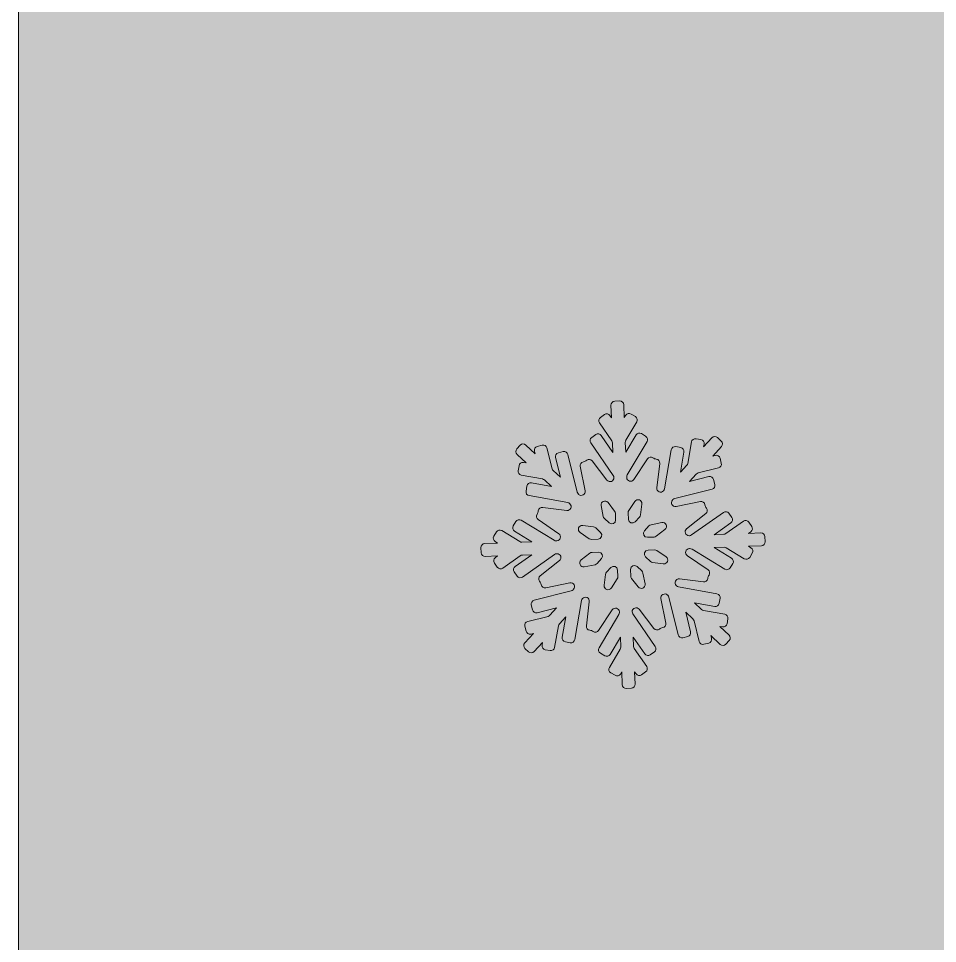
# Model space of a CAD drawing. Header units: millimetres. Extents: x 23 to 212, y -113 to -9.
# Drawn here: x 132.99 to 145.84, y -73.47 to -60.53 of the extents above; entities that cross this region are included whole.
import ezdxf

# ---------------------------------------------------------------- set-up
doc = ezdxf.new("R2010")
doc.units = ezdxf.units.MM
doc.header["$MEASUREMENT"] = 0
doc.layers.add('engraving', color=7, linetype='Continuous')
doc.layers.add('Layer 1', color=7, linetype='Continuous')

msp = doc.modelspace()

# ---------------------------------------------------------------- hatches: boundary and pattern name
at = {"layer": 'Layer 1'}
h = msp.add_hatch(color=2, dxfattribs=at)
h.dxf.hatch_style = 2
edge = h.paths.add_edge_path()
edge.add_spline(control_points=[(210.685, -79.288), (209.529, -76.47), (207.704, -73.987), (205.211, -71.837), (202.717, -69.689), (199.483, -68.006), (195.51, -66.789), (200.456, -65.005), (204.086, -62.492), (206.397, -59.247), (208.708, -56.004), (209.863, -52.435), (209.863, -48.543), (209.863, -41.326), (206.457, -35.852), (199.645, -32.121), (194.6, -29.33), (188.336, -27.699), (180.863, -27.224), (180.863, -27.224), (180.863, -24.792), (180.863, -24.792), (180.863, -22.224), (178.859, -20.106), (176.338, -19.914), (177.843, -18.799), (178.823, -17.016), (178.823, -14.999), (178.823, -11.618), (176.082, -8.878), (172.702, -8.878), (169.321, -8.878), (166.581, -11.618), (166.581, -14.999), (166.581, -17.016), (167.561, -18.799), (169.066, -19.914), (166.545, -20.106), (164.541, -22.224), (164.541, -24.792), (164.541, -24.792), (164.541, -27.073), (164.541, -27.073), (164.541, -27.073), (132.986, -27.073), (132.986, -27.073), (132.986, -27.073), (132.986, -112.222), (132.986, -112.222), (132.986, -112.222), (178.176, -112.222), (178.176, -112.222), (184.298, -112.222), (189.965, -111.381), (195.175, -109.698), (200.385, -108.016), (204.612, -105.33), (207.856, -101.639), (210.897, -98.112), (212.418, -93.672), (212.418, -88.32), (212.418, -85.117), (211.84, -82.107), (210.685, -79.288)], knot_values=[0, 0, 0, 0, 1, 1, 1, 2, 2, 2, 3, 3, 3, 4, 4, 4, 5, 5, 5, 6, 6, 6, 7, 7, 7, 8, 8, 8, 9, 9, 9, 10, 10, 10, 11, 11, 11, 12, 12, 12, 13, 13, 13, 14, 14, 14, 15, 15, 15, 16, 16, 16, 17, 17, 17, 18, 18, 18, 19, 19, 19, 20, 20, 20, 21, 21, 21, 21], degree=3, periodic=1)
edge = h.paths.add_edge_path()
edge.add_spline(control_points=[(168.894, -14.999), (168.894, -12.899), (170.602, -11.191), (172.702, -11.191), (174.801, -11.191), (176.509, -12.899), (176.509, -14.999), (176.509, -17.098), (174.801, -18.806), (172.702, -18.806), (170.602, -18.806), (168.894, -17.098), (168.894, -14.999)], knot_values=[0, 0, 0, 0, 1, 1, 1, 2, 2, 2, 3, 3, 3, 4, 4, 4, 4], degree=3, periodic=1)
edge = h.paths.add_edge_path()
edge.add_spline(control_points=[(161.024, -47.692), (161.024, -47.692), (174.526, -47.692), (174.526, -47.692), (178.824, -48.097), (180.973, -50.084), (180.973, -53.652), (180.649, -57.788), (178.5, -59.855), (174.526, -59.855), (174.526, -59.855), (161.024, -59.855), (161.024, -59.855), (161.024, -59.855), (161.024, -47.692), (161.024, -47.692)], knot_values=[0, 0, 0, 0, 1, 1, 1, 2, 2, 2, 3, 3, 3, 4, 4, 4, 5, 5, 5, 5], degree=3, periodic=1)
edge = h.paths.add_edge_path()
edge.add_spline(control_points=[(180.791, -89.643), (179.21, -90.911), (177.121, -91.543), (174.526, -91.543), (174.526, -91.543), (161.024, -91.543), (161.024, -91.543), (161.024, -91.543), (161.024, -78.893), (161.024, -78.893), (161.024, -78.893), (174.526, -78.893), (174.526, -78.893), (180.283, -78.893), (183.163, -80.804), (183.163, -84.626), (183.163, -86.703), (182.372, -88.376), (180.791, -89.643)], knot_values=[0, 0, 0, 0, 1, 1, 1, 2, 2, 2, 3, 3, 3, 4, 4, 4, 5, 5, 5, 6, 6, 6, 6], degree=3, periodic=1)

# ---------------------------------------------------------------- linework, layer by layer
at = {"layer": 'engraving', "lineweight": 0}
for points, knots in [([(143.423, -67.779), (143.422, -67.749), (143.397, -67.726), (143.367, -67.727), (143.367, -67.727), (143.193, -67.734), (143.193, -67.734), (143.193, -67.734), (143.225, -67.711), (143.225, -67.711), (143.25, -67.694), (143.256, -67.66), (143.239, -67.636), (143.239, -67.636), (143.198, -67.577), (143.198, -67.577), (143.181, -67.552), (143.147, -67.546), (143.122, -67.564), (143.122, -67.564), (142.876, -67.737), (142.876, -67.737), (142.867, -67.743), (142.857, -67.747), (142.847, -67.747), (142.847, -67.747), (142.714, -67.752), (142.714, -67.752), (142.714, -67.752), (142.948, -67.587), (142.948, -67.587), (142.972, -67.57), (142.978, -67.536), (142.961, -67.512), (142.961, -67.512), (142.921, -67.453), (142.921, -67.453), (142.904, -67.428), (142.869, -67.422), (142.844, -67.44), (142.844, -67.44), (142.397, -67.756), (142.397, -67.756), (142.388, -67.762), (142.378, -67.765), (142.367, -67.766), (142.367, -67.766), (142.365, -67.766), (142.365, -67.766), (142.312, -67.768), (142.287, -67.701), (142.329, -67.669), (142.329, -67.669), (142.598, -67.457), (142.598, -67.457), (142.621, -67.439), (142.625, -67.405), (142.607, -67.381), (142.607, -67.381), (142.598, -67.37), (142.598, -67.37), (142.593, -67.363), (142.59, -67.355), (142.588, -67.347), (142.588, -67.347), (142.585, -67.333), (142.585, -67.333), (142.58, -67.304), (142.551, -67.284), (142.521, -67.29), (142.521, -67.29), (142.182, -67.358), (142.182, -67.358), (142.13, -67.368), (142.096, -67.307), (142.131, -67.268), (142.131, -67.268), (142.137, -67.262), (142.137, -67.262), (142.144, -67.254), (142.153, -67.248), (142.164, -67.245), (142.164, -67.245), (142.684, -67.115), (142.684, -67.115), (142.713, -67.108), (142.731, -67.078), (142.724, -67.049), (142.724, -67.049), (142.706, -66.98), (142.706, -66.98), (142.699, -66.951), (142.669, -66.933), (142.64, -66.94), (142.64, -66.94), (142.368, -67.008), (142.368, -67.008), (142.368, -67.008), (142.462, -66.906), (142.462, -66.906), (142.469, -66.898), (142.478, -66.892), (142.489, -66.889), (142.489, -66.889), (142.774, -66.818), (142.774, -66.818), (142.803, -66.811), (142.821, -66.781), (142.813, -66.752), (142.813, -66.752), (142.796, -66.683), (142.796, -66.683), (142.789, -66.653), (142.759, -66.636), (142.73, -66.643), (142.73, -66.643), (142.693, -66.652), (142.693, -66.652), (142.693, -66.652), (142.815, -66.519), (142.815, -66.519), (142.835, -66.496), (142.834, -66.462), (142.812, -66.442), (142.812, -66.442), (142.76, -66.394), (142.76, -66.394), (142.738, -66.373), (142.703, -66.374), (142.683, -66.397), (142.683, -66.397), (142.566, -66.524), (142.566, -66.524), (142.566, -66.524), (142.573, -66.486), (142.573, -66.486), (142.578, -66.457), (142.558, -66.429), (142.529, -66.423), (142.529, -66.423), (142.46, -66.411), (142.46, -66.411), (142.43, -66.405), (142.401, -66.425), (142.396, -66.455), (142.396, -66.455), (142.344, -66.755), (142.344, -66.755), (142.342, -66.765), (142.338, -66.775), (142.331, -66.782), (142.331, -66.782), (142.241, -66.88), (142.241, -66.88), (142.241, -66.88), (142.29, -66.597), (142.29, -66.597), (142.296, -66.567), (142.276, -66.539), (142.246, -66.534), (142.246, -66.534), (142.177, -66.521), (142.177, -66.521), (142.148, -66.516), (142.119, -66.536), (142.114, -66.566), (142.114, -66.566), (142.019, -67.111), (142.019, -67.111), (142.017, -67.121), (142.013, -67.131), (142.006, -67.138), (142.006, -67.138), (142.006, -67.139), (142.006, -67.139), (141.97, -67.178), (141.905, -67.148), (141.911, -67.095), (141.911, -67.095), (141.953, -66.755), (141.953, -66.755), (141.956, -66.726), (141.935, -66.698), (141.905, -66.695), (141.905, -66.695), (141.892, -66.693), (141.892, -66.693), (141.884, -66.692), (141.876, -66.689), (141.868, -66.684), (141.868, -66.684), (141.858, -66.677), (141.858, -66.677), (141.833, -66.66), (141.798, -66.666), (141.782, -66.692), (141.782, -66.692), (141.591, -66.98), (141.591, -66.98), (141.562, -67.024), (141.493, -67.005), (141.491, -66.952), (141.491, -66.952), (141.491, -66.946), (141.491, -66.946), (141.491, -66.935), (141.493, -66.925), (141.499, -66.916), (141.499, -66.916), (141.775, -66.451), (141.775, -66.451), (141.79, -66.425), (141.782, -66.392), (141.756, -66.376), (141.756, -66.376), (141.696, -66.339), (141.696, -66.339), (141.67, -66.324), (141.636, -66.332), (141.621, -66.358), (141.621, -66.358), (141.477, -66.6), (141.477, -66.6), (141.477, -66.6), (141.471, -66.461), (141.471, -66.461), (141.471, -66.451), (141.474, -66.44), (141.479, -66.431), (141.479, -66.431), (141.631, -66.176), (141.631, -66.176), (141.646, -66.15), (141.637, -66.117), (141.612, -66.101), (141.612, -66.101), (141.552, -66.065), (141.552, -66.065), (141.526, -66.049), (141.492, -66.057), (141.476, -66.083), (141.476, -66.083), (141.457, -66.115), (141.457, -66.115), (141.457, -66.115), (141.45, -65.935), (141.45, -65.935), (141.449, -65.905), (141.424, -65.881), (141.394, -65.882), (141.394, -65.882), (141.324, -65.885), (141.324, -65.885), (141.293, -65.886), (141.27, -65.912), (141.271, -65.942), (141.271, -65.942), (141.278, -66.116), (141.278, -66.116), (141.278, -66.116), (141.257, -66.085), (141.257, -66.085), (141.24, -66.06), (141.205, -66.054), (141.181, -66.072), (141.181, -66.072), (141.123, -66.113), (141.123, -66.113), (141.099, -66.13), (141.093, -66.163), (141.11, -66.188), (141.11, -66.188), (141.283, -66.438), (141.283, -66.438), (141.289, -66.447), (141.292, -66.457), (141.292, -66.467), (141.292, -66.467), (141.298, -66.601), (141.298, -66.601), (141.298, -66.601), (141.135, -66.366), (141.135, -66.366), (141.118, -66.341), (141.084, -66.335), (141.059, -66.352), (141.059, -66.352), (141.001, -66.393), (141.001, -66.393), (140.977, -66.41), (140.971, -66.444), (140.988, -66.468), (140.988, -66.468), (141.302, -66.923), (141.302, -66.923), (141.308, -66.932), (141.312, -66.942), (141.312, -66.952), (141.312, -66.952), (141.312, -66.953), (141.312, -66.953), (141.314, -67.006), (141.247, -67.031), (141.214, -66.988), (141.214, -66.988), (141.008, -66.72), (141.008, -66.72), (140.989, -66.696), (140.955, -66.692), (140.931, -66.71), (140.931, -66.71), (140.921, -66.718), (140.921, -66.718), (140.914, -66.724), (140.906, -66.727), (140.897, -66.729), (140.897, -66.729), (140.885, -66.732), (140.885, -66.732), (140.855, -66.738), (140.836, -66.766), (140.842, -66.796), (140.842, -66.796), (140.909, -67.138), (140.909, -67.138), (140.92, -67.19), (140.857, -67.224), (140.819, -67.188), (140.819, -67.188), (140.815, -67.185), (140.815, -67.185), (140.808, -67.178), (140.802, -67.169), (140.799, -67.158), (140.799, -67.158), (140.669, -66.631), (140.669, -66.631), (140.662, -66.602), (140.632, -66.584), (140.603, -66.591), (140.603, -66.591), (140.535, -66.608), (140.535, -66.608), (140.506, -66.616), (140.488, -66.645), (140.495, -66.674), (140.495, -66.674), (140.563, -66.95), (140.563, -66.95), (140.563, -66.95), (140.463, -66.855), (140.463, -66.855), (140.455, -66.848), (140.449, -66.839), (140.447, -66.829), (140.447, -66.829), (140.375, -66.539), (140.375, -66.539), (140.368, -66.51), (140.338, -66.492), (140.309, -66.499), (140.309, -66.499), (140.241, -66.517), (140.241, -66.517), (140.212, -66.524), (140.194, -66.553), (140.201, -66.583), (140.201, -66.583), (140.211, -66.62), (140.211, -66.62), (140.211, -66.62), (140.08, -66.498), (140.08, -66.498), (140.058, -66.477), (140.023, -66.478), (140.002, -66.501), (140.002, -66.501), (139.955, -66.553), (139.955, -66.553), (139.934, -66.575), (139.936, -66.609), (139.958, -66.629), (139.958, -66.629), (140.086, -66.749), (140.086, -66.749), (140.086, -66.749), (140.048, -66.742), (140.048, -66.742), (140.019, -66.737), (139.99, -66.757), (139.985, -66.787), (139.985, -66.787), (139.973, -66.857), (139.973, -66.857), (139.968, -66.886), (139.987, -66.914), (140.017, -66.92), (140.017, -66.92), (140.313, -66.973), (140.313, -66.973), (140.323, -66.975), (140.333, -66.98), (140.34, -66.987), (140.34, -66.987), (140.438, -67.079), (140.438, -67.079), (140.438, -67.079), (140.158, -67.028), (140.158, -67.028), (140.129, -67.023), (140.1, -67.043), (140.095, -67.072), (140.095, -67.072), (140.083, -67.143), (140.083, -67.143), (140.078, -67.172), (140.097, -67.2), (140.127, -67.206), (140.127, -67.206), (140.666, -67.303), (140.666, -67.303), (140.676, -67.305), (140.685, -67.31), (140.693, -67.317), (140.693, -67.317), (140.696, -67.319), (140.696, -67.319), (140.734, -67.355), (140.704, -67.42), (140.652, -67.413), (140.652, -67.413), (140.316, -67.371), (140.316, -67.371), (140.286, -67.367), (140.258, -67.388), (140.255, -67.418), (140.255, -67.418), (140.253, -67.432), (140.253, -67.432), (140.252, -67.44), (140.249, -67.448), (140.245, -67.455), (140.245, -67.455), (140.237, -67.467), (140.237, -67.467), (140.22, -67.492), (140.227, -67.525), (140.252, -67.542), (140.252, -67.542), (140.541, -67.738), (140.541, -67.738), (140.584, -67.768), (140.565, -67.836), (140.512, -67.838), (140.512, -67.838), (140.506, -67.838), (140.506, -67.838), (140.495, -67.838), (140.484, -67.836), (140.475, -67.83), (140.475, -67.83), (140.015, -67.55), (140.015, -67.55), (139.989, -67.534), (139.956, -67.543), (139.94, -67.569), (139.94, -67.569), (139.904, -67.63), (139.904, -67.63), (139.889, -67.655), (139.897, -67.688), (139.922, -67.704), (139.922, -67.704), (140.164, -67.851), (140.164, -67.851), (140.164, -67.851), (140.026, -67.857), (140.026, -67.857), (140.016, -67.857), (140.005, -67.854), (139.996, -67.849), (139.996, -67.849), (139.744, -67.695), (139.744, -67.695), (139.718, -67.679), (139.684, -67.688), (139.669, -67.714), (139.669, -67.714), (139.633, -67.775), (139.633, -67.775), (139.617, -67.801), (139.626, -67.834), (139.651, -67.849), (139.651, -67.849), (139.685, -67.87), (139.685, -67.87), (139.685, -67.87), (139.506, -67.877), (139.506, -67.877), (139.476, -67.878), (139.452, -67.903), (139.453, -67.933), (139.453, -67.933), (139.456, -68.005), (139.456, -68.005), (139.457, -68.035), (139.483, -68.058), (139.513, -68.057), (139.513, -68.057), (139.686, -68.05), (139.686, -68.05), (139.686, -68.05), (139.654, -68.073), (139.654, -68.073), (139.63, -68.09), (139.624, -68.124), (139.641, -68.149), (139.641, -68.149), (139.681, -68.207), (139.681, -68.207), (139.698, -68.232), (139.733, -68.238), (139.758, -68.22), (139.758, -68.22), (140.003, -68.047), (140.003, -68.047), (140.012, -68.041), (140.022, -68.037), (140.033, -68.037), (140.033, -68.037), (140.166, -68.032), (140.166, -68.032), (140.166, -68.032), (139.932, -68.197), (139.932, -68.197), (139.907, -68.214), (139.901, -68.248), (139.918, -68.272), (139.918, -68.272), (139.959, -68.331), (139.959, -68.331), (139.976, -68.356), (140.01, -68.362), (140.035, -68.344), (140.035, -68.344), (140.483, -68.028), (140.483, -68.028), (140.491, -68.022), (140.501, -68.019), (140.512, -68.018), (140.512, -68.018), (140.515, -68.018), (140.515, -68.018), (140.567, -68.016), (140.592, -68.083), (140.55, -68.115), (140.55, -68.115), (140.282, -68.327), (140.282, -68.327), (140.258, -68.345), (140.254, -68.379), (140.272, -68.403), (140.272, -68.403), (140.281, -68.414), (140.281, -68.414), (140.286, -68.421), (140.29, -68.429), (140.291, -68.437), (140.291, -68.437), (140.294, -68.451), (140.294, -68.451), (140.3, -68.48), (140.329, -68.499), (140.358, -68.494), (140.358, -68.494), (140.697, -68.426), (140.697, -68.426), (140.749, -68.416), (140.784, -68.477), (140.748, -68.516), (140.748, -68.516), (140.743, -68.522), (140.743, -68.522), (140.735, -68.53), (140.726, -68.536), (140.716, -68.539), (140.716, -68.539), (140.196, -68.669), (140.196, -68.669), (140.166, -68.676), (140.149, -68.706), (140.156, -68.735), (140.156, -68.735), (140.173, -68.804), (140.173, -68.804), (140.18, -68.833), (140.21, -68.851), (140.239, -68.844), (140.239, -68.844), (140.511, -68.776), (140.511, -68.776), (140.511, -68.776), (140.418, -68.878), (140.418, -68.878), (140.41, -68.886), (140.401, -68.892), (140.391, -68.895), (140.391, -68.895), (140.106, -68.966), (140.106, -68.966), (140.077, -68.973), (140.059, -69.003), (140.066, -69.032), (140.066, -69.032), (140.083, -69.101), (140.083, -69.101), (140.09, -69.131), (140.12, -69.148), (140.149, -69.141), (140.149, -69.141), (140.187, -69.132), (140.187, -69.132), (140.187, -69.132), (140.064, -69.266), (140.064, -69.266), (140.044, -69.288), (140.046, -69.322), (140.067, -69.342), (140.067, -69.342), (140.119, -69.39), (140.119, -69.39), (140.141, -69.411), (140.176, -69.41), (140.197, -69.387), (140.197, -69.387), (140.313, -69.259), (140.313, -69.259), (140.313, -69.259), (140.307, -69.298), (140.307, -69.298), (140.302, -69.327), (140.321, -69.355), (140.351, -69.361), (140.351, -69.361), (140.42, -69.373), (140.42, -69.373), (140.449, -69.379), (140.478, -69.359), (140.483, -69.329), (140.483, -69.329), (140.535, -69.029), (140.535, -69.029), (140.537, -69.019), (140.542, -69.009), (140.549, -69.001), (140.549, -69.001), (140.638, -68.903), (140.638, -68.903), (140.638, -68.903), (140.589, -69.187), (140.589, -69.187), (140.584, -69.217), (140.603, -69.245), (140.633, -69.25), (140.633, -69.25), (140.702, -69.263), (140.702, -69.263), (140.732, -69.268), (140.76, -69.248), (140.765, -69.218), (140.765, -69.218), (140.86, -68.673), (140.86, -68.673), (140.862, -68.663), (140.867, -68.653), (140.874, -68.646), (140.874, -68.646), (140.874, -68.646), (140.874, -68.646), (140.909, -68.606), (140.975, -68.636), (140.968, -68.689), (140.968, -68.689), (140.927, -69.029), (140.927, -69.029), (140.923, -69.058), (140.944, -69.085), (140.974, -69.089), (140.974, -69.089), (140.987, -69.091), (140.987, -69.091), (140.996, -69.092), (141.004, -69.095), (141.011, -69.1), (141.011, -69.1), (141.022, -69.107), (141.022, -69.107), (141.047, -69.124), (141.081, -69.118), (141.098, -69.092), (141.098, -69.092), (141.288, -68.804), (141.288, -68.804), (141.317, -68.76), (141.386, -68.779), (141.388, -68.832), (141.388, -68.832), (141.388, -68.838), (141.388, -68.838), (141.389, -68.849), (141.386, -68.859), (141.381, -68.868), (141.381, -68.868), (141.105, -69.334), (141.105, -69.334), (141.089, -69.359), (141.098, -69.392), (141.123, -69.408), (141.123, -69.408), (141.183, -69.445), (141.183, -69.445), (141.209, -69.46), (141.243, -69.452), (141.259, -69.426), (141.259, -69.426), (141.402, -69.184), (141.402, -69.184), (141.402, -69.184), (141.408, -69.323), (141.408, -69.323), (141.408, -69.333), (141.406, -69.344), (141.4, -69.353), (141.4, -69.353), (141.249, -69.608), (141.249, -69.608), (141.234, -69.634), (141.242, -69.667), (141.267, -69.683), (141.267, -69.683), (141.328, -69.719), (141.328, -69.719), (141.354, -69.735), (141.387, -69.727), (141.403, -69.701), (141.403, -69.701), (141.422, -69.669), (141.422, -69.669), (141.422, -69.669), (141.429, -69.849), (141.429, -69.849), (141.43, -69.879), (141.456, -69.903), (141.486, -69.902), (141.486, -69.902), (141.556, -69.899), (141.556, -69.899), (141.586, -69.898), (141.609, -69.872), (141.608, -69.842), (141.608, -69.842), (141.601, -69.668), (141.601, -69.668), (141.601, -69.668), (141.622, -69.698), (141.622, -69.698), (141.64, -69.723), (141.674, -69.73), (141.699, -69.712), (141.699, -69.712), (141.756, -69.672), (141.756, -69.672), (141.781, -69.654), (141.787, -69.621), (141.77, -69.596), (141.77, -69.596), (141.597, -69.346), (141.597, -69.346), (141.591, -69.337), (141.587, -69.327), (141.587, -69.317), (141.587, -69.317), (141.582, -69.183), (141.582, -69.183), (141.582, -69.183), (141.744, -69.418), (141.744, -69.418), (141.761, -69.443), (141.796, -69.449), (141.821, -69.432), (141.821, -69.432), (141.878, -69.391), (141.878, -69.391), (141.902, -69.374), (141.908, -69.34), (141.891, -69.316), (141.891, -69.316), (141.577, -68.861), (141.577, -68.861), (141.571, -68.852), (141.568, -68.842), (141.567, -68.832), (141.567, -68.832), (141.567, -68.831), (141.567, -68.831), (141.565, -68.778), (141.633, -68.753), (141.665, -68.796), (141.665, -68.796), (141.872, -69.064), (141.872, -69.064), (141.89, -69.088), (141.925, -69.092), (141.949, -69.074), (141.949, -69.074), (141.959, -69.066), (141.959, -69.066), (141.966, -69.06), (141.974, -69.057), (141.982, -69.055), (141.982, -69.055), (141.995, -69.052), (141.995, -69.052), (142.024, -69.047), (142.043, -69.018), (142.038, -68.988), (142.038, -68.988), (141.97, -68.646), (141.97, -68.646), (141.96, -68.594), (142.022, -68.56), (142.061, -68.596), (142.061, -68.596), (142.064, -68.599), (142.064, -68.599), (142.072, -68.606), (142.077, -68.615), (142.08, -68.626), (142.08, -68.626), (142.21, -69.153), (142.21, -69.153), (142.218, -69.182), (142.247, -69.2), (142.277, -69.193), (142.277, -69.193), (142.344, -69.176), (142.344, -69.176), (142.374, -69.168), (142.391, -69.139), (142.384, -69.11), (142.384, -69.11), (142.316, -68.834), (142.316, -68.834), (142.316, -68.834), (142.417, -68.929), (142.417, -68.929), (142.425, -68.936), (142.43, -68.945), (142.433, -68.955), (142.433, -68.955), (142.504, -69.245), (142.504, -69.245), (142.511, -69.274), (142.541, -69.292), (142.57, -69.285), (142.57, -69.285), (142.638, -69.267), (142.638, -69.267), (142.667, -69.26), (142.685, -69.231), (142.678, -69.201), (142.678, -69.201), (142.669, -69.164), (142.669, -69.164), (142.669, -69.164), (142.8, -69.287), (142.8, -69.287), (142.822, -69.307), (142.857, -69.306), (142.877, -69.283), (142.877, -69.283), (142.925, -69.231), (142.925, -69.231), (142.945, -69.209), (142.944, -69.175), (142.922, -69.155), (142.922, -69.155), (142.794, -69.035), (142.794, -69.035), (142.794, -69.035), (142.831, -69.042), (142.831, -69.042), (142.861, -69.047), (142.889, -69.027), (142.894, -68.997), (142.894, -68.997), (142.907, -68.927), (142.907, -68.927), (142.912, -68.898), (142.892, -68.87), (142.863, -68.864), (142.863, -68.864), (142.567, -68.811), (142.567, -68.811), (142.556, -68.809), (142.547, -68.804), (142.539, -68.797), (142.539, -68.797), (142.441, -68.705), (142.441, -68.705), (142.441, -68.705), (142.721, -68.756), (142.721, -68.756), (142.751, -68.761), (142.779, -68.741), (142.784, -68.712), (142.784, -68.712), (142.797, -68.641), (142.797, -68.641), (142.802, -68.612), (142.782, -68.584), (142.753, -68.578), (142.753, -68.578), (142.214, -68.481), (142.214, -68.481), (142.204, -68.479), (142.194, -68.474), (142.186, -68.467), (142.186, -68.467), (142.184, -68.465), (142.184, -68.465), (142.145, -68.429), (142.175, -68.364), (142.228, -68.371), (142.228, -68.371), (142.564, -68.413), (142.564, -68.413), (142.594, -68.417), (142.621, -68.396), (142.625, -68.366), (142.625, -68.366), (142.626, -68.352), (142.626, -68.352), (142.627, -68.344), (142.63, -68.336), (142.635, -68.329), (142.635, -68.329), (142.643, -68.317), (142.643, -68.317), (142.659, -68.292), (142.652, -68.259), (142.628, -68.242), (142.628, -68.242), (142.339, -68.046), (142.339, -68.046), (142.295, -68.016), (142.314, -67.948), (142.367, -67.946), (142.367, -67.946), (142.374, -67.946), (142.374, -67.946), (142.384, -67.946), (142.395, -67.948), (142.404, -67.954), (142.404, -67.954), (142.864, -68.234), (142.864, -68.234), (142.89, -68.25), (142.924, -68.241), (142.939, -68.215), (142.939, -68.215), (142.975, -68.154), (142.975, -68.154), (142.991, -68.129), (142.982, -68.096), (142.957, -68.08), (142.957, -68.08), (142.715, -67.933), (142.715, -67.933), (142.715, -67.933), (142.853, -67.927), (142.853, -67.927), (142.864, -67.927), (142.874, -67.93), (142.883, -67.935), (142.883, -67.935), (143.135, -68.089), (143.135, -68.089), (143.161, -68.105), (143.195, -68.096), (143.211, -68.07), (143.211, -68.07), (143.247, -68.009), (143.247, -68.009), (143.262, -67.983), (143.254, -67.95), (143.228, -67.935), (143.228, -67.935), (143.194, -67.914), (143.194, -67.914), (143.194, -67.914), (143.374, -67.907), (143.374, -67.907), (143.404, -67.906), (143.427, -67.881), (143.426, -67.851), (143.426, -67.851), (143.423, -67.779), (143.423, -67.779)], [0, 0, 0, 0, 1, 1, 1, 2, 2, 2, 3, 3, 3, 4, 4, 4, 5, 5, 5, 6, 6, 6, 7, 7, 7, 8, 8, 8, 9, 9, 9, 10, 10, 10, 11, 11, 11, 12, 12, 12, 13, 13, 13, 14, 14, 14, 15, 15, 15, 16, 16, 16, 17, 17, 17, 18, 18, 18, 19, 19, 19, 20, 20, 20, 21, 21, 21, 22, 22, 22, 23, 23, 23, 24, 24, 24, 25, 25, 25, 26, 26, 26, 27, 27, 27, 28, 28, 28, 29, 29, 29, 30, 30, 30, 31, 31, 31, 32, 32, 32, 33, 33, 33, 34, 34, 34, 35, 35, 35, 36, 36, 36, 37, 37, 37, 38, 38, 38, 39, 39, 39, 40, 40, 40, 41, 41, 41, 42, 42, 42, 43, 43, 43, 44, 44, 44, 45, 45, 45, 46, 46, 46, 47, 47, 47, 48, 48, 48, 49, 49, 49, 50, 50, 50, 51, 51, 51, 52, 52, 52, 53, 53, 53, 54, 54, 54, 55, 55, 55, 56, 56, 56, 57, 57, 57, 58, 58, 58, 59, 59, 59, 60, 60, 60, 61, 61, 61, 62, 62, 62, 63, 63, 63, 64, 64, 64, 65, 65, 65, 66, 66, 66, 67, 67, 67, 68, 68, 68, 69, 69, 69, 70, 70, 70, 71, 71, 71, 72, 72, 72, 73, 73, 73, 74, 74, 74, 75, 75, 75, 76, 76, 76, 77, 77, 77, 78, 78, 78, 79, 79, 79, 80, 80, 80, 81, 81, 81, 82, 82, 82, 83, 83, 83, 84, 84, 84, 85, 85, 85, 86, 86, 86, 87, 87, 87, 88, 88, 88, 89, 89, 89, 90, 90, 90, 91, 91, 91, 92, 92, 92, 93, 93, 93, 94, 94, 94, 95, 95, 95, 96, 96, 96, 97, 97, 97, 98, 98, 98, 99, 99, 99, 100, 100, 100, 101, 101, 101, 102, 102, 102, 103, 103, 103, 104, 104, 104, 105, 105, 105, 106, 106, 106, 107, 107, 107, 108, 108, 108, 109, 109, 109, 110, 110, 110, 111, 111, 111, 112, 112, 112, 113, 113, 113, 114, 114, 114, 115, 115, 115, 116, 116, 116, 117, 117, 117, 118, 118, 118, 119, 119, 119, 120, 120, 120, 121, 121, 121, 122, 122, 122, 123, 123, 123, 124, 124, 124, 125, 125, 125, 126, 126, 126, 127, 127, 127, 128, 128, 128, 129, 129, 129, 130, 130, 130, 131, 131, 131, 132, 132, 132, 133, 133, 133, 134, 134, 134, 135, 135, 135, 136, 136, 136, 137, 137, 137, 138, 138, 138, 139, 139, 139, 140, 140, 140, 141, 141, 141, 142, 142, 142, 143, 143, 143, 144, 144, 144, 145, 145, 145, 146, 146, 146, 147, 147, 147, 148, 148, 148, 149, 149, 149, 150, 150, 150, 151, 151, 151, 152, 152, 152, 153, 153, 153, 154, 154, 154, 155, 155, 155, 156, 156, 156, 157, 157, 157, 158, 158, 158, 159, 159, 159, 160, 160, 160, 161, 161, 161, 162, 162, 162, 163, 163, 163, 164, 164, 164, 165, 165, 165, 166, 166, 166, 167, 167, 167, 168, 168, 168, 169, 169, 169, 170, 170, 170, 171, 171, 171, 172, 172, 172, 173, 173, 173, 174, 174, 174, 175, 175, 175, 176, 176, 176, 177, 177, 177, 178, 178, 178, 179, 179, 179, 180, 180, 180, 181, 181, 181, 182, 182, 182, 183, 183, 183, 184, 184, 184, 185, 185, 185, 186, 186, 186, 187, 187, 187, 188, 188, 188, 189, 189, 189, 190, 190, 190, 191, 191, 191, 192, 192, 192, 193, 193, 193, 194, 194, 194, 195, 195, 195, 196, 196, 196, 197, 197, 197, 198, 198, 198, 199, 199, 199, 200, 200, 200, 201, 201, 201, 202, 202, 202, 203, 203, 203, 204, 204, 204, 205, 205, 205, 206, 206, 206, 207, 207, 207, 208, 208, 208, 209, 209, 209, 210, 210, 210, 211, 211, 211, 212, 212, 212, 213, 213, 213, 214, 214, 214, 215, 215, 215, 216, 216, 216, 217, 217, 217, 218, 218, 218, 219, 219, 219, 220, 220, 220, 221, 221, 221, 222, 222, 222, 223, 223, 223, 224, 224, 224, 225, 225, 225, 226, 226, 226, 227, 227, 227, 228, 228, 228, 229, 229, 229, 230, 230, 230, 231, 231, 231, 232, 232, 232, 233, 233, 233, 234, 234, 234, 235, 235, 235, 236, 236, 236, 237, 237, 237, 238, 238, 238, 239, 239, 239, 240, 240, 240, 241, 241, 241, 242, 242, 242, 243, 243, 243, 244, 244, 244, 245, 245, 245, 246, 246, 246, 247, 247, 247, 248, 248, 248, 249, 249, 249, 250, 250, 250, 251, 251, 251, 252, 252, 252, 253, 253, 253, 254, 254, 254, 255, 255, 255, 256, 256, 256, 257, 257, 257, 258, 258, 258, 259, 259, 259, 260, 260, 260, 261, 261, 261, 262, 262, 262, 263, 263, 263, 264, 264, 264, 265, 265, 265, 266, 266, 266, 267, 267, 267, 268, 268, 268, 269, 269, 269, 270, 270, 270, 271, 271, 271, 272, 272, 272, 273, 273, 273, 274, 274, 274, 275, 275, 275, 276, 276, 276, 277, 277, 277, 278, 278, 278, 279, 279, 279, 280, 280, 280, 281, 281, 281, 282, 282, 282, 283, 283, 283, 284, 284, 284, 285, 285, 285, 286, 286, 286, 287, 287, 287, 288, 288, 288, 289, 289, 289, 290, 290, 290, 291, 291, 291, 292, 292, 292, 293, 293, 293, 294, 294, 294, 295, 295, 295, 296, 296, 296, 297, 297, 297, 298, 298, 298, 299, 299, 299, 300, 300, 300, 301, 301, 301, 302, 302, 302, 303, 303, 303, 304, 304, 304, 305, 305, 305, 306, 306, 306, 307, 307, 307, 308, 308, 308, 309, 309, 309, 310, 310, 310, 311, 311, 311, 312, 312, 312, 313, 313, 313, 314, 314, 314, 315, 315, 315, 316, 316, 316, 317, 317, 317, 318, 318, 318, 319, 319, 319, 320, 320, 320, 321, 321, 321, 322, 322, 322, 323, 323, 323, 324, 324, 324, 325, 325, 325, 326, 326, 326, 327, 327, 327, 328, 328, 328, 329, 329, 329, 330, 330, 330, 331, 331, 331, 332, 332, 332, 333, 333, 333, 334, 334, 334, 335, 335, 335, 336, 336, 336, 336]), ([(141.23, -67.302), (141.23, -67.302), (141.321, -67.421), (141.321, -67.421), (141.328, -67.43), (141.332, -67.441), (141.332, -67.452), (141.332, -67.452), (141.336, -67.544), (141.336, -67.544), (141.338, -67.593), (141.28, -67.62), (141.244, -67.586), (141.244, -67.586), (141.179, -67.525), (141.179, -67.525), (141.17, -67.517), (141.164, -67.507), (141.162, -67.496), (141.162, -67.496), (141.133, -67.346), (141.133, -67.346), (141.122, -67.289), (141.194, -67.257), (141.23, -67.302)], [0, 0, 0, 0, 1, 1, 1, 2, 2, 2, 3, 3, 3, 4, 4, 4, 5, 5, 5, 6, 6, 6, 7, 7, 7, 8, 8, 8, 8]), ([(141.515, -67.538), (141.515, -67.538), (141.511, -67.446), (141.511, -67.446), (141.511, -67.434), (141.514, -67.423), (141.52, -67.413), (141.52, -67.413), (141.603, -67.288), (141.603, -67.288), (141.635, -67.239), (141.71, -67.267), (141.703, -67.324), (141.703, -67.324), (141.685, -67.475), (141.685, -67.475), (141.683, -67.487), (141.678, -67.497), (141.671, -67.506), (141.671, -67.506), (141.61, -67.572), (141.61, -67.572), (141.577, -67.608), (141.517, -67.586), (141.515, -67.538)], [0, 0, 0, 0, 1, 1, 1, 2, 2, 2, 3, 3, 3, 4, 4, 4, 5, 5, 5, 6, 6, 6, 7, 7, 7, 8, 8, 8, 8]), ([(140.967, -67.809), (140.967, -67.809), (140.839, -67.723), (140.839, -67.723), (140.791, -67.691), (140.819, -67.616), (140.876, -67.623), (140.876, -67.623), (141.026, -67.643), (141.026, -67.643), (141.038, -67.644), (141.048, -67.649), (141.057, -67.657), (141.057, -67.657), (141.125, -67.721), (141.125, -67.721), (141.161, -67.754), (141.139, -67.813), (141.09, -67.815), (141.09, -67.815), (140.999, -67.819), (140.999, -67.819), (140.988, -67.819), (140.976, -67.816), (140.967, -67.809)], [0, 0, 0, 0, 1, 1, 1, 2, 2, 2, 3, 3, 3, 4, 4, 4, 5, 5, 5, 6, 6, 6, 7, 7, 7, 8, 8, 8, 8]), ([(141.739, -67.697), (141.739, -67.697), (141.802, -67.628), (141.802, -67.628), (141.81, -67.62), (141.82, -67.614), (141.832, -67.612), (141.832, -67.612), (141.981, -67.582), (141.981, -67.582), (142.038, -67.571), (142.071, -67.643), (142.026, -67.678), (142.026, -67.678), (141.905, -67.773), (141.905, -67.773), (141.896, -67.78), (141.885, -67.784), (141.873, -67.785), (141.873, -67.785), (141.782, -67.789), (141.782, -67.789), (141.733, -67.79), (141.706, -67.733), (141.739, -67.697)], [0, 0, 0, 0, 1, 1, 1, 2, 2, 2, 3, 3, 3, 4, 4, 4, 5, 5, 5, 6, 6, 6, 7, 7, 7, 8, 8, 8, 8]), ([(141.14, -68.087), (141.14, -68.087), (141.077, -68.156), (141.077, -68.156), (141.07, -68.164), (141.059, -68.17), (141.048, -68.172), (141.048, -68.172), (140.898, -68.202), (140.898, -68.202), (140.842, -68.213), (140.809, -68.141), (140.854, -68.106), (140.854, -68.106), (140.974, -68.011), (140.974, -68.011), (140.983, -68.004), (140.994, -68), (141.006, -67.999), (141.006, -67.999), (141.098, -67.996), (141.098, -67.996), (141.146, -67.994), (141.173, -68.051), (141.14, -68.087)], [0, 0, 0, 0, 1, 1, 1, 2, 2, 2, 3, 3, 3, 4, 4, 4, 5, 5, 5, 6, 6, 6, 7, 7, 7, 8, 8, 8, 8]), ([(141.913, -67.974), (141.913, -67.974), (142.041, -68.061), (142.041, -68.061), (142.088, -68.093), (142.06, -68.168), (142.003, -68.16), (142.003, -68.16), (141.853, -68.141), (141.853, -68.141), (141.842, -68.14), (141.831, -68.135), (141.823, -68.127), (141.823, -68.127), (141.754, -68.063), (141.754, -68.063), (141.719, -68.03), (141.741, -67.971), (141.789, -67.969), (141.789, -67.969), (141.88, -67.965), (141.88, -67.965), (141.892, -67.965), (141.903, -67.968), (141.913, -67.974)], [0, 0, 0, 0, 1, 1, 1, 2, 2, 2, 3, 3, 3, 4, 4, 4, 5, 5, 5, 6, 6, 6, 7, 7, 7, 8, 8, 8, 8]), ([(141.65, -68.482), (141.65, -68.482), (141.558, -68.363), (141.558, -68.363), (141.552, -68.354), (141.548, -68.343), (141.547, -68.332), (141.547, -68.332), (141.543, -68.24), (141.543, -68.24), (141.541, -68.191), (141.599, -68.164), (141.635, -68.198), (141.635, -68.198), (141.701, -68.259), (141.701, -68.259), (141.709, -68.267), (141.715, -68.277), (141.717, -68.288), (141.717, -68.288), (141.747, -68.438), (141.747, -68.438), (141.758, -68.494), (141.685, -68.527), (141.65, -68.482)], [0, 0, 0, 0, 1, 1, 1, 2, 2, 2, 3, 3, 3, 4, 4, 4, 5, 5, 5, 6, 6, 6, 7, 7, 7, 8, 8, 8, 8]), ([(141.364, -68.246), (141.364, -68.246), (141.368, -68.338), (141.368, -68.338), (141.369, -68.35), (141.365, -68.361), (141.359, -68.371), (141.359, -68.371), (141.276, -68.496), (141.276, -68.496), (141.244, -68.545), (141.169, -68.517), (141.176, -68.46), (141.176, -68.46), (141.195, -68.309), (141.195, -68.309), (141.196, -68.297), (141.201, -68.287), (141.209, -68.278), (141.209, -68.278), (141.27, -68.212), (141.27, -68.212), (141.302, -68.176), (141.362, -68.198), (141.364, -68.246)], [0, 0, 0, 0, 1, 1, 1, 2, 2, 2, 3, 3, 3, 4, 4, 4, 5, 5, 5, 6, 6, 6, 7, 7, 7, 8, 8, 8, 8])]:
    msp.add_open_spline(points, degree=3, knots=knots, dxfattribs=at)
at = {"layer": 'Layer 1', "lineweight": 0}
msp.add_open_spline([(210.685, -79.288), (209.529, -76.47), (207.704, -73.987), (205.211, -71.837), (202.717, -69.689), (199.483, -68.006), (195.51, -66.789), (200.456, -65.005), (204.086, -62.492), (206.397, -59.247), (208.708, -56.004), (209.863, -52.435), (209.863, -48.543), (209.863, -41.326), (206.457, -35.852), (199.645, -32.121), (194.6, -29.33), (188.336, -27.699), (180.863, -27.224), (180.863, -27.224), (180.863, -24.792), (180.863, -24.792), (180.863, -22.224), (178.859, -20.106), (176.338, -19.914), (177.843, -18.799), (178.823, -17.016), (178.823, -14.999), (178.823, -11.618), (176.082, -8.878), (172.702, -8.878), (169.321, -8.878), (166.581, -11.618), (166.581, -14.999), (166.581, -17.016), (167.561, -18.799), (169.066, -19.914), (166.545, -20.106), (164.541, -22.224), (164.541, -24.792), (164.541, -24.792), (164.541, -27.073), (164.541, -27.073), (164.541, -27.073), (132.986, -27.073), (132.986, -27.073), (132.986, -27.073), (132.986, -112.222), (132.986, -112.222), (132.986, -112.222), (178.176, -112.222), (178.176, -112.222), (184.298, -112.222), (189.965, -111.381), (195.175, -109.698), (200.385, -108.016), (204.612, -105.33), (207.856, -101.639), (210.897, -98.112), (212.418, -93.672), (212.418, -88.32), (212.418, -85.117), (211.84, -82.107), (210.685, -79.288)], degree=3, knots=[0, 0, 0, 0, 1, 1, 1, 2, 2, 2, 3, 3, 3, 4, 4, 4, 5, 5, 5, 6, 6, 6, 7, 7, 7, 8, 8, 8, 9, 9, 9, 10, 10, 10, 11, 11, 11, 12, 12, 12, 13, 13, 13, 14, 14, 14, 15, 15, 15, 16, 16, 16, 17, 17, 17, 18, 18, 18, 19, 19, 19, 20, 20, 20, 21, 21, 21, 21], dxfattribs=at)

doc.saveas('drawing.dxf')
